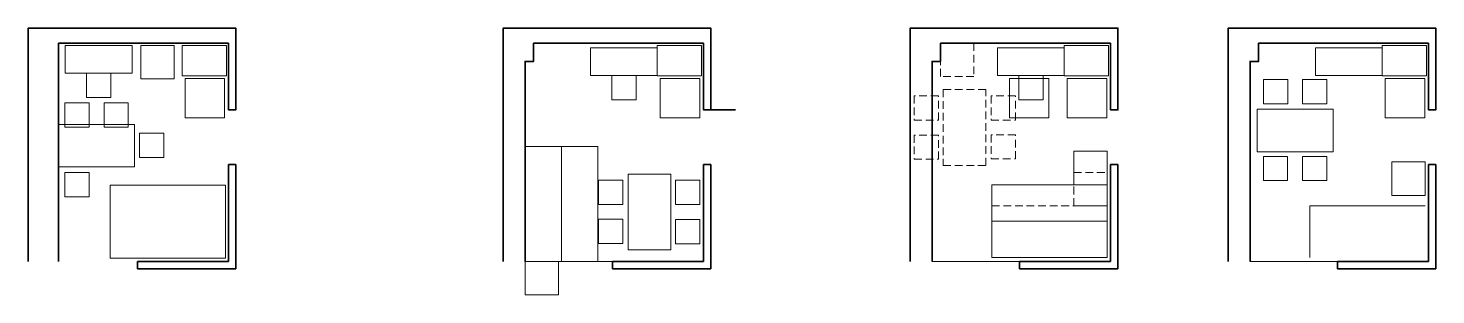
# Model space of a CAD drawing. Header units: millimetres. Extents: x -13512 to 19537, y -6523 to 6166.
# Drawn here: x 5529 to 7848, y -6251 to -5811 of the extents above; entities that cross this region are included whole.
import ezdxf

# ---------------------------------------------------------------- set-up
doc = ezdxf.new("R2010")
doc.units = ezdxf.units.MM
doc.linetypes.add('DASHED', pattern=[19.05, 12.7, -6.35])
doc.layers.add('A-meble', color=7, linetype='Continuous', lineweight=5, true_color=0x8a8a8a)
doc.layers.add('A-murowane', color=3, linetype='Continuous', lineweight=35)
doc.layers.add('A-pod', color=6, linetype='DASHED', lineweight=15)

# ---------------------------------------------------------------- blocks, each defined once
blk = doc.blocks.new('A$C3A172D0D')
at = {"layer": 'A-meble'}
for points in [[(-114.7, 82.8), (-74.7, 82.8), (-74.7, 42.8), (-114.7, 42.8), (-114.7, 82.8)], [(-50.1, 82.8), (-10.1, 82.8), (-10.1, 42.8), (-50.1, 42.8), (-50.1, 82.8)], [(-125, 35), (0, 35), (0, -35), (-125, -35), (-125, 35)], [(-114.7, -44.1), (-74.7, -44.1), (-74.7, -84.1), (-114.7, -84.1), (-114.7, -44.1)], [(-50.6, -44.1), (-10.6, -44.1), (-10.6, -84.1), (-50.6, -84.1), (-50.6, -44.1)]]:
    blk.add_lwpolyline(points, dxfattribs=at)

msp = doc.modelspace()

# ---------------------------------------------------------------- linework, layer by layer
at = {"layer": 'A-meble'}
for p, q in [((6407.3, -6196.1), (6407.3, -6006.1)), ((7640.1, -6104.3), (7640.1, -6189.6)), ((7306.3, -6129.3), (7116.3, -6129.3)), ((6491.3, -6196.1), (6347.3, -6196.1)), ((7161.8, -6196.1), (7017.8, -6196.1)), ((7685.5, -6196.1), (7541.5, -6196.1))]:
    msp.add_line(p, q, dxfattribs=at)
for points in [[(5700.1, -5839.6), (5590.1, -5839.6), (5590.1, -5885.6), (5700.1, -5885.6), (5700.1, -5839.6)], [(5714.4, -5840), (5769.4, -5840), (5769.4, -5895), (5714.4, -5895), (5714.4, -5840)], [(5782.7, -5839.6), (5855.7, -5839.6), (5855.7, -5889.6), (5782.7, -5889.6), (5782.7, -5839.6)], [(6565.1, -5839.6), (6638.1, -5839.6), (6638.1, -5889.6), (6565.1, -5889.6), (6565.1, -5839.6)], [(7235.6, -5839.6), (7308.6, -5839.6), (7308.6, -5889.6), (7235.6, -5889.6), (7235.6, -5839.6)], [(7759.3, -5839.6), (7832.3, -5839.6), (7832.3, -5889.6), (7759.3, -5889.6), (7759.3, -5839.6)], [(6565.1, -5843.4), (6455.1, -5843.4), (6455.1, -5889.4), (6565.1, -5889.4), (6565.1, -5843.4)], [(7235.6, -5843.4), (7125.6, -5843.4), (7125.6, -5889.4), (7235.6, -5889.4), (7235.6, -5843.4)], [(7759.3, -5843.4), (7649.3, -5843.4), (7649.3, -5889.4), (7759.3, -5889.4), (7759.3, -5843.4)], [(5625.1, -5885.6), (5665.1, -5885.6), (5665.1, -5925.6), (5625.1, -5925.6), (5625.1, -5885.6)], [(6490.1, -5889.4), (6530.1, -5889.4), (6530.1, -5929.4), (6490.1, -5929.4), (6490.1, -5889.4)], [(7160.6, -5889.4), (7200.6, -5889.4), (7200.6, -5929.4), (7160.6, -5929.4), (7160.6, -5889.4)], [(5787.5, -5894.2), (5852.5, -5894.2), (5852.5, -5959.2), (5787.5, -5959.2), (5787.5, -5894.2)], [(6570, -5894.2), (6635, -5894.2), (6635, -5959.2), (6570, -5959.2), (6570, -5894.2)], [(7145.3, -5894.2), (7210.3, -5894.2), (7210.3, -5959.2), (7145.3, -5959.2), (7145.3, -5894.2)], [(7240.4, -5894.2), (7305.4, -5894.2), (7305.4, -5959.2), (7240.4, -5959.2), (7240.4, -5894.2)], [(7764.2, -5894.2), (7829.2, -5894.2), (7829.2, -5959.2), (7764.2, -5959.2), (7764.2, -5894.2)], [(5589.2, -5934.2), (5629.2, -5934.2), (5629.2, -5974.2), (5589.2, -5974.2), (5589.2, -5934.2)], [(5653.8, -5934.2), (5693.8, -5934.2), (5693.8, -5974.2), (5653.8, -5974.2), (5653.8, -5934.2)], [(5578.9, -5970.1), (5703.9, -5970.1), (5703.9, -6040.1), (5578.9, -6040.1), (5578.9, -5970.1)], [(5712.4, -5984.6), (5752.4, -5984.6), (5752.4, -6024.6), (5712.4, -6024.6), (5712.4, -5984.6)], [(7251.3, -6014.3), (7306.3, -6014.3), (7306.3, -6069.3), (7251.3, -6069.3), (7251.3, -6014.3)], [(5589.2, -6049.2), (5629.2, -6049.2), (5629.2, -6089.2), (5589.2, -6089.2), (5589.2, -6049.2)], [(7775.1, -6031.9), (7830.1, -6031.9), (7830.1, -6086.9), (7775.1, -6086.9), (7775.1, -6031.9)], [(7640.1, -6104.3), (7830.1, -6104.3)], [(6347.3, -6196.1), (6402.3, -6196.1), (6402.3, -6251.1), (6347.3, -6251.1), (6347.3, -6196.1)]]:
    msp.add_lwpolyline(points, dxfattribs=at)
for points in [[(6347.3, -6196.1), (6347.3, -6006.1), (6467.3, -6006.1), (6467.3, -6196.1)], [(5663.8, -6070.3), (5853.8, -6070.3), (5853.8, -6190.3), (5663.8, -6190.3)], [(7306.3, -6189.3), (7116.3, -6189.3), (7116.3, -6069.3), (7306.3, -6069.3)]]:
    msp.add_lwpolyline(points, close=True, dxfattribs=at)
at = {"layer": 'A-murowane'}
for p, q in [((5858.9, -5836.1), (5578.9, -5836.1)), ((5578.9, -5836.1), (5578.9, -6196.1)), ((6641.3, -5836.1), (6361.3, -5836.1)), ((7311.8, -5836.1), (7031.8, -5836.1)), ((7835.5, -5836.1), (7555.5, -5836.1)), ((6641.3, -5946.1), (6694, -5946.1)), ((5858.9, -6036.1), (5870.9, -6036.1)), ((5858.9, -6036.1), (5858.9, -6196.1)), ((5870.9, -6036.1), (5870.9, -6208.1)), ((6641.3, -6036.1), (6653.3, -6036.1)), ((6641.3, -6036.1), (6641.3, -6196.1)), ((6653.3, -6036.1), (6653.3, -6208.1)), ((7311.8, -6036.1), (7323.8, -6036.1)), ((7311.8, -6036.1), (7311.8, -6196.1)), ((7323.8, -6036.1), (7323.8, -6208.1)), ((7835.5, -6036.1), (7847.5, -6036.1)), ((7835.5, -6036.1), (7835.5, -6196.1)), ((7847.5, -6036.1), (7847.5, -6208.1)), ((5708.9, -6196.1), (5858.9, -6196.1)), ((5708.9, -6196.1), (5708.9, -6208.1)), ((5708.9, -6208.1), (5870.9, -6208.1)), ((6491.3, -6196.1), (6641.3, -6196.1)), ((6491.3, -6196.1), (6491.3, -6208.1)), ((6491.3, -6208.1), (6653.3, -6208.1)), ((7161.8, -6196.1), (7311.8, -6196.1)), ((7161.8, -6196.1), (7161.8, -6208.1)), ((7161.8, -6208.1), (7323.8, -6208.1)), ((7685.5, -6196.1), (7835.5, -6196.1)), ((7685.5, -6196.1), (7685.5, -6208.1)), ((7685.5, -6208.1), (7847.5, -6208.1))]:
    msp.add_line(p, q, dxfattribs=at)
for points in [[(5528.9, -6196.1), (5528.9, -5811.1), (5870.9, -5811.1), (5870.9, -5946.1), (5858.9, -5946.1), (5858.9, -5836.1)], [(6311.3, -6196.1), (6311.3, -5811.1), (6653.3, -5811.1), (6653.3, -5946.1), (6641.3, -5946.1), (6641.3, -5836.1)], [(6981.8, -6196.1), (6981.8, -5811.1), (7323.8, -5811.1), (7323.8, -5946.1), (7311.8, -5946.1), (7311.8, -5836.1)], [(7505.5, -6196.1), (7505.5, -5811.1), (7847.5, -5811.1), (7847.5, -5946.1), (7835.5, -5946.1), (7835.5, -5836.1)], [(6361.3, -5836.1), (6361.3, -5866.1), (6347.3, -5866.1), (6347.3, -6196.1)], [(7031.8, -5836.1), (7031.8, -5866.1), (7017.8, -5866.1), (7017.8, -6196.1)], [(7555.5, -5836.1), (7555.5, -5866.1), (7541.5, -5866.1), (7541.5, -6196.1)]]:
    msp.add_lwpolyline(points, dxfattribs=at)
at = {"layer": 'A-pod'}
for points in [[(7031.8, -5836.1), (7086.8, -5836.1), (7086.8, -5891.1), (7031.8, -5891.1), (7031.8, -5836.1)], [(7036.1, -5912.5), (7036.1, -6037.5), (7106.1, -6037.5), (7106.1, -5912.5), (7036.1, -5912.5)], [(6988.3, -5922.8), (6988.3, -5962.8), (7028.3, -5962.8), (7028.3, -5922.8), (6988.3, -5922.8)], [(7115.2, -5922.8), (7115.2, -5962.8), (7155.2, -5962.8), (7155.2, -5922.8), (7115.2, -5922.8)], [(6988.3, -5987.4), (6988.3, -6027.4), (7028.3, -6027.4), (7028.3, -5987.4), (6988.3, -5987.4)], [(7115.2, -5986.9), (7115.2, -6026.9), (7155.2, -6026.9), (7155.2, -5986.9), (7115.2, -5986.9)], [(7251.3, -6049.3), (7306.3, -6049.3), (7306.3, -6104.3), (7251.3, -6104.3), (7251.3, -6049.3)], [(7116.3, -6104.3), (7306.3, -6104.3)]]:
    msp.add_lwpolyline(points, dxfattribs=at)

# ---------------------------------------------------------------- block references
at = {"layer": 'A-murowane'}
for p, rotation in [((7553.3, -5979.9), 180), ((6552.3, -6176.8), 270)]:
    msp.add_blockref('A$C3A172D0D', p, dxfattribs=dict(at, rotation=rotation))

doc.saveas('drawing.dxf')
